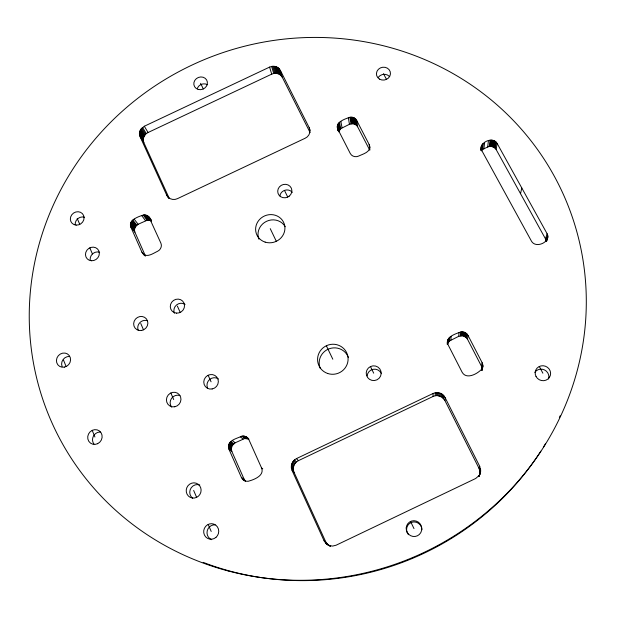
<?xml version="1.0" encoding="UTF-8"?>
<svg xmlns="http://www.w3.org/2000/svg" width="617" height="617" viewBox="0 0 617 617"><rect width="100%" height="100%" fill="white"/><g stroke="black" fill="none" stroke-linecap="round" stroke-linejoin="round"><path stroke-width="0.93" d="M433.08 393.476L296.461 458.608C292.103 460.606 290.044 466.205 292.096 470.54L324.048 540.723L326.138 543.639L330.666 546.346L327.681 544.495L325.622 541.618L294.101 472.429C292.072 468.156 294.101 462.634 298.397 460.668L433.057 396.461L433.08 393.476C437.368 391.355 443.006 393.276 445.096 397.579L479.717 466.336L480.697 470.979L479.101 476.278L480.25 473.308M433.057 396.461L435.24 395.752L435.293 392.751M369.691 145.998C370.786 152.214 362.673 154.065 358.654 156.062C355.739 157.505 351.79 156.471 350.286 153.502L337.861 129.192C334.869 122.721 343.924 119.32 348.335 117.816C351.212 116.397 355.122 117.377 356.626 120.307L369.182 144.555L369.93 147.756M435.24 395.752L436.381 395.613L436.45 392.613M479.54 475.19L479.964 471.72L479.016 468.318L444.903 400.51L441.872 397.101L437.538 395.62L437.623 392.62M438.687 395.782L438.787 392.782M439.798 396.083L439.921 393.091M228.429 446.824C228.437 439.936 237.129 438.471 241.949 436.165C244.772 435.594 247.803 437.168 248.96 439.821L261.531 467.894C264.616 475.028 255.361 479.131 250.147 480.682C246.985 482.293 242.782 480.774 241.417 477.481L228.984 449.33L228.429 446.824L231.321 449.029L231.869 451.505L244.147 479.262L245.612 481.345L242.905 479.586M231.321 449.029L232.108 445.721L235.162 442.798L244.64 438.525L248.736 439.119L246.098 436.774M440.87 396.53L441.001 393.538M441.872 397.101L442.019 394.124M442.79 397.803L442.952 394.834M443.615 398.613L443.785 395.651M447.31 344.425C446.06 336.62 455.068 334.013 460.729 331.985C463.591 331.414 466.699 332.872 468.041 335.478L482.155 362.734L482.872 366.058L482.031 370.269L481.43 366.151L467.524 339.257L465.943 337.283L462.881 335.818L458.701 336.342L449.454 340.985L447.587 343.715L447.811 340.006M447.371 344.34L447.595 340.815M447.911 342.952L448.143 339.227M169.097 198.034L143.861 142.643C142.087 138.802 144.378 134.159 148.088 132.501L271.719 74.133C275.367 72.32 280.396 73.492 282.285 77.272L310.027 132.424M448.335 342.227L448.574 338.494M144.378 255.376L141.918 252.168L130.858 227.133C128.243 220.508 137.128 217.153 141.694 215.572C145.427 213.613 149.576 216.336 151.08 219.876M139.396 133.642L140.46 129.763L144.309 126.246L269.59 67.106C273.285 65.279 278.383 66.451 280.295 70.276L309.248 127.781C311.253 131.629 309.055 136.527 305.214 138.216L177.457 198.659C173.693 200.556 168.495 199.175 166.729 195.188L140.02 136.511L139.396 133.642L143.244 139.812M145.458 256.047L134.899 232.169L134.437 229.956L135.239 226.963L138.154 224.272L147.108 220.254L149.461 220.238L151.581 221.094L147.772 215.911M444.903 400.51L445.096 397.579M448.852 341.571L449.099 337.823M449.454 340.985L449.716 337.229M450.873 340.067L451.15 336.304M458.701 336.342L459.087 332.524M460.321 335.81L460.729 331.985M480.928 149.437C480.173 141.756 492.829 136.457 497.071 143.321L547.109 233.72C551.228 242.011 535.718 248.913 531.461 241.162L481.8 150.563L481.214 146.777M480.936 150.463L481.422 146.021M481.152 150.633L481.738 145.296M481.553 149.962L482.147 144.617M461.169 335.71L461.593 331.877M481.461 150.856L482.648 143.992M481.954 150.24L482.533 149.692L483.234 143.437M462.025 335.71L462.465 331.877M482.533 149.692L483.898 148.82L484.615 142.55M462.881 335.818L463.328 331.992M463.714 336.034L464.177 332.208M483.898 148.82L487.654 147.031L488.433 140.745M464.508 336.358L464.987 332.54M487.654 147.031L489.212 146.522L490.014 140.221M465.257 336.774L465.742 332.956M489.212 146.522L490.037 146.406L490.839 140.113M465.943 337.283L466.437 333.473M490.037 146.406L490.862 146.399L491.68 140.098M547.834 236.064L546.207 241.185L545.49 238.872L496.176 149.584L494.649 147.787L491.687 146.484L492.513 140.182M466.56 337.877L467.061 334.075M492.489 146.669L493.33 140.375M493.261 146.954L494.109 140.661M467.524 339.257L468.041 335.478M493.978 147.324L494.842 141.038M494.649 147.787L495.52 141.501M495.243 148.319L496.122 142.041M496.176 149.584L497.071 143.321M481.43 366.151L482.155 362.734M482.008 367.755L482.733 364.354M482.132 368.588L482.864 365.202M481.862 370.2L482.764 366.907M482 370.246L482.872 366.058M520.532 193.684L521.781 187.961M369.583 149.869L357.629 126.77L356.202 125.02L353.371 123.755L349.453 124.295L340.707 128.652L338.671 131.876L337.414 125.49M545.49 238.872L547.109 233.72M546.076 240.391L547.703 235.254M546.5 241.139L547.857 236.874M546.685 241.085L547.765 237.684M479.016 468.318L479.717 466.336M479.795 470.547L480.512 468.596M479.964 471.72L480.682 469.784M479.972 472.892L480.697 470.979M478.753 476.671L479.802 474.411M479.833 474.057L480.55 472.159M482.224 368.526C478.352 373.439 466.583 380.18 462.141 372.267L448.166 344.942L447.479 341.656M479.216 475.437L475.676 478.499L336.103 545.212L332.663 546.076L329.162 545.521M436.381 395.613L437.538 395.62M490.862 146.399L491.687 146.484M327.064 544.402L328.591 545.243M328.074 545.035L329.594 545.868M326.138 543.639L327.681 544.495M325.313 542.767L326.871 543.631M324.048 540.723L325.622 541.618M242.319 478.954L245.034 480.72M241.417 477.481L244.147 479.262M228.984 449.33L231.869 451.505M228.506 447.68L231.398 449.878M228.467 445.952L231.36 448.173M228.614 445.096L231.506 447.325M228.868 444.263L231.753 446.507M229.231 443.469L232.108 445.721M229.694 442.721L232.563 444.988M261.531 467.894L262.749 468.858M230.241 442.042L233.103 444.317M230.874 441.44L233.727 443.723M232.331 440.499L235.162 442.798M240.306 436.705L243.029 439.049M241.949 436.165L244.64 438.525M242.797 436.065L245.481 438.425M243.653 436.072L246.322 438.432M244.502 436.196L247.155 438.556M245.319 436.435L247.965 438.787M246.823 437.214L248.79 438.972M292.096 470.54L294.101 472.429M291.417 468.311L293.43 470.231M291.293 467.146L293.314 469.082M291.332 465.974L293.345 467.925M291.517 464.817L293.522 466.784M291.849 463.691L293.854 465.673M292.319 462.611L294.317 464.616M292.928 461.609L294.918 463.622M293.661 460.691L295.636 462.719M294.502 459.873L296.469 461.917M142.728 253.471C146.9 258.238 153.479 253.132 157.613 251.273C160.574 249.939 162.286 246.214 160.898 243.175L148.913 216.922M296.461 458.608L298.397 460.668M141.918 252.168L144.987 255.847M130.858 227.133L134.899 232.169M130.395 224.889L134.437 229.956M130.449 225.66L134.491 230.719M130.442 224.11L134.491 229.185M130.858 222.583L134.892 227.681M130.596 223.339L134.637 228.421M131.205 221.865L135.239 226.963M131.652 221.187L135.678 226.3M132.177 220.562L136.195 225.683M132.778 220.007L136.789 225.136M134.159 219.135L138.154 224.272M141.694 215.572L145.589 220.755M143.237 215.063L147.108 220.254M144.039 214.955L147.895 220.146M144.841 214.947L148.689 220.146M146.383 215.24L150.216 220.431M145.627 215.04L149.461 220.238M147.108 215.526L150.926 220.716M148.381 216.382L151.096 220.076M166.729 195.188L168.827 198.435M139.473 134.629L143.314 140.792M140.02 136.511L143.861 142.643M139.666 131.66L143.506 137.846M139.465 132.647L143.306 138.825M139.997 130.688L143.83 136.889M140.46 129.763L144.285 135.979M141.038 128.891L144.856 135.115M141.725 128.097L145.535 134.329M142.504 127.38L146.306 133.619M144.309 126.246L148.088 132.501M383.442 73.639L386.489 79.369M539.297 366.483L542.875 373.208M284.792 191.039L287.723 197.047M370.455 366.567A7.497 7.373 -8.3 0 1 381.175 373.717A7.497 7.373 -8.3 0 1 369.475 379.308A7.497 7.373 -8.3 0 1 370.455 366.567L373.701 373.185M200.602 83.31L203.309 88.964M270.254 228.66L276.316 241.309M326.354 345.744L332.81 359.21M410.56 521.458L413.984 528.607M177.395 306.109L180.21 312.426M208.145 375.244L211.06 381.8M140.753 323.485L143.506 329.84M170.84 392.975L173.693 399.561M77.202 218.41L79.763 224.403M89.804 247.849L92.411 253.934M193.653 490.453L196.615 497.364M208.199 524.427L211.207 531.453M63.512 360.127L66.127 366.544M92.203 430.35L94.925 437.006M269.59 67.106L271.719 74.133M271.611 66.435L273.709 73.469M272.66 66.281L274.75 73.315M273.717 66.258L275.791 73.3M274.758 66.366L276.817 73.4M275.768 66.597L277.82 73.631M277.635 67.415L279.655 74.441M276.732 66.952L278.768 73.978M278.452 67.993L280.465 75.019M280.295 70.276L282.285 77.272M279.177 68.672L281.182 75.69M309.248 127.781L309.95 130.495M337.291 126.246L338.193 130.804M337.275 127.009L338 130.642M337.638 124.757L338.895 131.151M338.386 123.385L339.628 129.794M337.962 124.048L339.219 130.449M338.887 122.775L340.129 129.192M339.473 122.228L340.707 128.652M340.839 121.364L342.057 127.796M348.335 117.816L349.453 124.295M349.885 117.307L350.98 123.793M350.695 117.191L351.775 123.678M351.505 117.176L352.577 123.67M352.307 117.261L353.371 123.755M353.094 117.446L354.143 123.932M353.842 117.724L354.883 124.21M354.536 118.086L355.569 124.572M355.747 119.066L356.757 125.536M355.176 118.541L356.202 125.02M356.626 120.307L357.629 126.77M369.182 144.555L369.899 150.047M560.159 415.781A276.154 266.405 -22.9 0 1 559.357 417.524M545.382 443.885A276.154 266.405 -22.9 0 1 543.376 447.163M540.816 451.212A276.154 266.405 -22.9 0 1 203.17 562.365M171.665 407.112A7.358 7.034 -49.5 0 1 179.971 395.582M93.961 444.055A7.435 6.988 -55 0 1 93.491 436.026A7.435 6.988 -55 0 1 100.617 432.062M62.093 366.529A7.257 6.748 -47.9 0 1 69.567 356.449M138.285 330.388A7.196 6.779 -41.8 0 1 139.774 322.722A7.196 6.779 -41.8 0 1 147.401 320.732M408.446 534.708A7.828 7.651 63.5 0 1 411.485 522.383A7.828 7.651 63.5 0 1 421.935 529.679M197.386 88.2A6.81 6.193 -23.7 0 1 207.613 84.791M75.205 224.873A6.98 6.401 -36.8 0 1 84.583 217.261M211.685 539.682A7.697 7.389 -70.8 0 1 215.217 524.851M534.846 372.367A7.666 7.335 22.2 0 1 548.552 378.931M378.36 77.241A6.949 6.363 -10.5 0 1 389.327 76.346M279.856 196.005A7.042 6.61 -20.3 0 1 284.969 190.244A7.042 6.61 -20.3 0 1 292.319 192.334M367.161 375.907A7.389 7.273 -7.8 0 1 381.183 373.254M320.262 368.418A15.101 14.793 -21.8 0 1 328.923 348.875A15.101 14.793 -21.8 0 1 348.435 357.575M258.909 239.172A14.592 13.813 -23.3 0 1 266.498 221.333A14.592 13.813 -23.3 0 1 285.208 226.701M174.426 313.235A7.173 6.795 -37.9 0 1 185.1 304.405M207.559 388.016A7.327 7.057 -45.1 0 1 218.41 378.938M90.182 259.965A7.049 6.517 -38.4 0 1 99.638 252.245M192.681 498.235A7.581 7.281 -63.6 0 1 199.761 484.985M289.111 196.229L287.507 197.178A7.134 6.694 -20.3 0 1 277.719 191.039A7.134 6.694 -20.3 0 1 288.07 184.938A7.134 6.694 -20.3 0 1 289.111 196.229M327.689 373.486A15.317 14.985 -21.8 0 0 347.857 356.356A15.317 14.985 -21.8 0 0 322.961 347.942A15.317 14.985 -21.8 0 0 327.689 373.486M265.14 242.111A14.793 13.983 -23.3 0 0 284.738 225.807A14.793 13.983 -23.3 0 0 260.937 218.194A14.793 13.983 -23.3 0 0 265.14 242.111M97.663 443.677A7.543 7.072 -54.7 0 0 99.36 430.921A7.543 7.072 -54.7 0 0 87.761 436.45A7.543 7.072 -54.7 0 0 97.663 443.677M174.734 406.765A7.466 7.126 -49.2 0 0 179.408 394.78A7.466 7.126 -49.2 0 0 166.945 397.171A7.466 7.126 -49.2 0 0 174.734 406.765M64.353 367.13A7.358 6.833 -47.7 0 0 69.173 355.461A7.358 6.833 -47.7 0 0 57.011 357.821A7.358 6.833 -47.7 0 0 64.353 367.13M141.725 330.427A7.296 6.872 -41.7 0 0 146.376 318.842A7.296 6.872 -41.7 0 0 134.174 321.226A7.296 6.872 -41.7 0 0 141.725 330.427M406.21 527.944A7.944 7.766 63.4 0 0 417.424 535.78A7.944 7.766 63.4 0 0 418.341 522.136A7.944 7.766 63.4 0 0 406.21 527.944M536.034 376.493A7.774 7.443 21.8 0 0 549.415 377.411A7.774 7.443 21.8 0 0 543.191 365.75A7.774 7.443 21.8 0 0 536.034 376.493M198.119 89.396A6.903 6.263 -23.7 0 0 207.335 81.922A6.903 6.263 -23.7 0 0 196.368 78.629A6.903 6.263 -23.7 0 0 198.119 89.396M379.501 79.107A7.042 6.44 -10.6 0 0 390.445 73.909A7.042 6.44 -10.6 0 0 380.388 67.924A7.042 6.44 -10.6 0 0 379.501 79.107M212.163 388.965A7.435 7.149 -44.8 0 0 216.752 377.033A7.435 7.149 -44.8 0 0 204.266 379.424A7.435 7.149 -44.8 0 0 212.163 388.965M76.246 225.105A7.072 6.479 -36.7 0 0 83.573 215.402A7.072 6.479 -36.7 0 0 71.796 214.755A7.072 6.479 -36.7 0 0 76.246 225.105M215.919 537.407A7.805 7.497 -70.4 0 0 213.952 524.157A7.805 7.497 -70.4 0 0 203.764 532.833A7.805 7.497 -70.4 0 0 215.919 537.407M228.174 570.949A280.049 269.876 -22.9 0 0 578.731 239.01A280.049 269.876 -22.9 0 0 116.42 116.636A280.049 269.876 -22.9 0 0 228.174 570.949M176.562 313.135A7.273 6.88 -37.8 0 0 183.951 303.001A7.273 6.88 -37.8 0 0 171.688 302.222A7.273 6.88 -37.8 0 0 176.562 313.135M91.47 260.752A7.149 6.602 -38.3 0 0 98.836 250.888A7.149 6.602 -38.3 0 0 86.928 250.193A7.149 6.602 -38.3 0 0 91.47 260.752M196.622 497.364A7.689 7.381 -63.2 0 0 198.096 484.191A7.689 7.381 -63.2 0 0 186.265 489.852A7.689 7.381 -63.2 0 0 196.622 497.364"/></g></svg>
